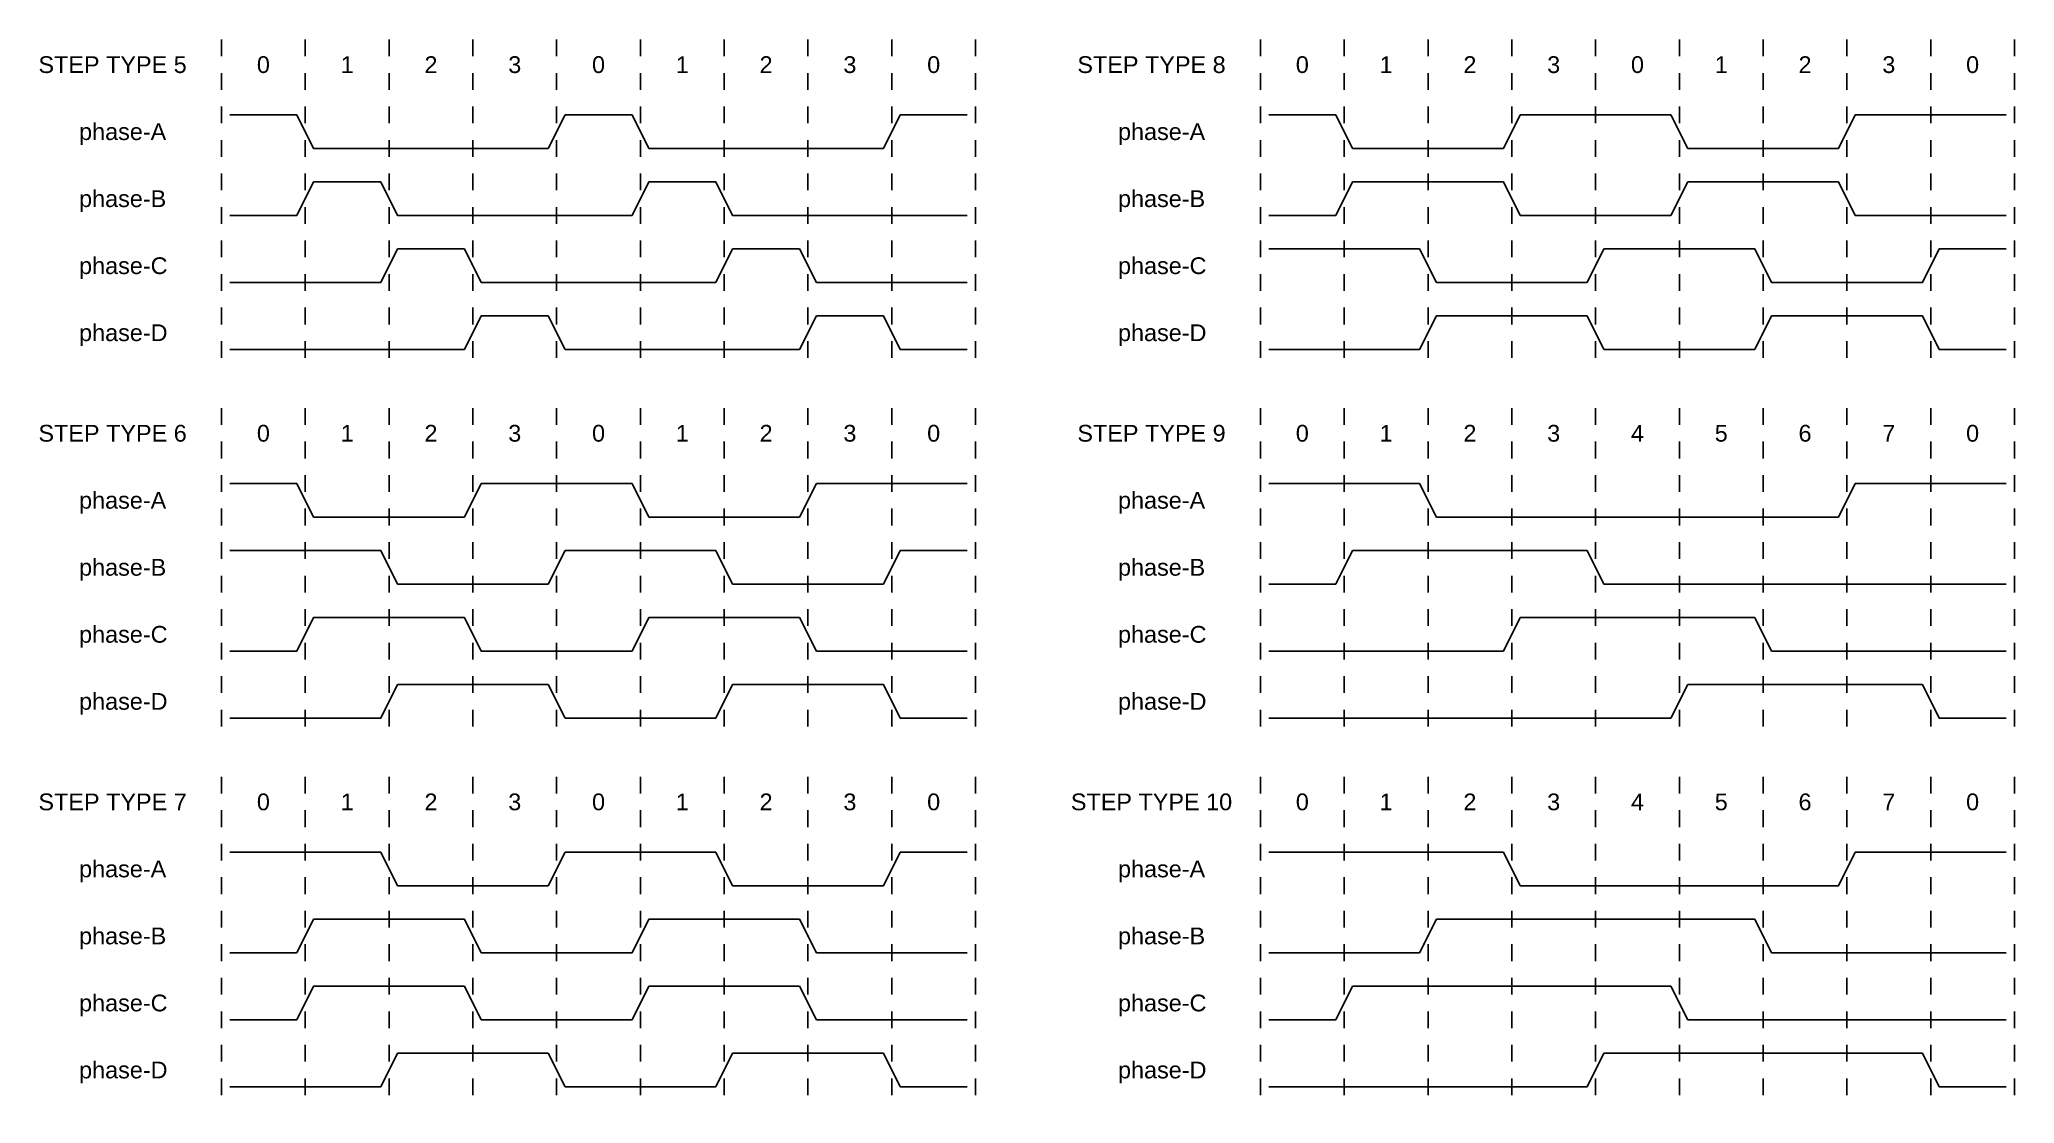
# Model space of a CAD drawing. Extents: x -42.9 to -31.1, y -10.4 to -4.
import ezdxf
from ezdxf.enums import TextEntityAlignment as Align

# ---------------------------------------------------------------- set-up
doc = ezdxf.new("R2010")
doc.units = 0
doc.linetypes.add('DASH', pattern=[0.1, 0.025, -0.025, -0.025, 0.025])
doc.layers.add('STANDARD', color=7, linetype='CONTINUOUS')
doc.styles.add('STYLE1', font='Arial.ttf')

msp = doc.modelspace()

# ---------------------------------------------------------------- linework, layer by layer
at = {"layer": 'STANDARD', "color": 7, "linetype": 'DASH'}
for p, q in [((-41.85, -4.05), (-41.85, -6)), ((-41.35, -4.05), (-41.35, -6)), ((-40.85, -4.05), (-40.85, -6)), ((-40.35, -4.05), (-40.35, -6)), ((-39.85, -4.05), (-39.85, -6)), ((-39.35, -4.05), (-39.35, -6)), ((-38.85, -4.05), (-38.85, -6)), ((-38.35, -4.05), (-38.35, -6)), ((-37.85, -4.05), (-37.85, -6)), ((-37.35, -4.05), (-37.35, -6)), ((-35.65, -4.05), (-35.65, -6)), ((-35.15, -4.05), (-35.15, -6)), ((-34.65, -4.05), (-34.65, -6)), ((-34.15, -4.05), (-34.15, -6)), ((-33.65, -4.05), (-33.65, -6)), ((-33.15, -4.05), (-33.15, -6)), ((-32.65, -4.05), (-32.65, -6)), ((-32.15, -4.05), (-32.15, -6)), ((-31.65, -4.05), (-31.65, -6)), ((-31.15, -4.05), (-31.15, -6)), ((-41.85, -6.25), (-41.85, -8.2)), ((-41.35, -6.25), (-41.35, -8.2)), ((-40.85, -6.25), (-40.85, -8.2)), ((-40.35, -6.25), (-40.35, -8.2)), ((-39.85, -6.25), (-39.85, -8.2)), ((-39.35, -6.25), (-39.35, -8.2)), ((-38.85, -6.25), (-38.85, -8.2)), ((-38.35, -6.25), (-38.35, -8.2)), ((-37.85, -6.25), (-37.85, -8.2)), ((-37.35, -6.25), (-37.35, -8.2)), ((-35.65, -6.25), (-35.65, -8.2)), ((-35.15, -6.25), (-35.15, -8.2)), ((-34.65, -6.25), (-34.65, -8.2)), ((-34.15, -6.25), (-34.15, -8.2)), ((-33.65, -6.25), (-33.65, -8.2)), ((-33.15, -6.25), (-33.15, -8.2)), ((-32.65, -6.25), (-32.65, -8.2)), ((-32.15, -6.25), (-32.15, -8.2)), ((-31.65, -6.25), (-31.65, -8.2)), ((-31.15, -6.25), (-31.15, -8.2)), ((-41.85, -8.45), (-41.85, -10.4)), ((-41.35, -8.45), (-41.35, -10.4)), ((-40.85, -8.45), (-40.85, -10.4)), ((-40.35, -8.45), (-40.35, -10.4)), ((-39.85, -8.45), (-39.85, -10.4)), ((-39.35, -8.45), (-39.35, -10.4)), ((-38.85, -8.45), (-38.85, -10.4)), ((-38.35, -8.45), (-38.35, -10.4)), ((-37.85, -8.45), (-37.85, -10.4)), ((-37.35, -8.45), (-37.35, -10.4)), ((-35.65, -8.45), (-35.65, -10.4)), ((-35.15, -8.45), (-35.15, -10.4)), ((-34.65, -8.45), (-34.65, -10.4)), ((-34.15, -8.45), (-34.15, -10.4)), ((-33.65, -8.45), (-33.65, -10.4)), ((-33.15, -8.45), (-33.15, -10.4)), ((-32.65, -8.45), (-32.65, -10.4)), ((-32.15, -8.45), (-32.15, -10.4)), ((-31.65, -8.45), (-31.65, -10.4)), ((-31.15, -8.45), (-31.15, -10.4))]:
    msp.add_line(p, q, dxfattribs=at)
at = {"layer": 'STANDARD', "color": 7}
for p, q in [((-41.8, -4.5), (-41.4, -4.5)), ((-41.4, -4.5), (-41.3, -4.7)), ((-39.9, -4.7), (-39.8, -4.5)), ((-39.8, -4.5), (-39.4, -4.5)), ((-39.4, -4.5), (-39.3, -4.7)), ((-37.9, -4.7), (-37.8, -4.5)), ((-37.8, -4.5), (-37.4, -4.5)), ((-35.2, -4.5), (-35.6, -4.5)), ((-35.1, -4.7), (-35.2, -4.5)), ((-34.2, -4.7), (-34.1, -4.5)), ((-34.1, -4.5), (-33.2, -4.5)), ((-33.2, -4.5), (-33.1, -4.7)), ((-32.2, -4.7), (-32.1, -4.5)), ((-32.1, -4.5), (-31.2, -4.5)), ((-41.3, -4.7), (-39.9, -4.7)), ((-39.3, -4.7), (-37.9, -4.7)), ((-35.1, -4.7), (-34.2, -4.7)), ((-33.1, -4.7), (-32.2, -4.7)), ((-41.4, -5.1), (-41.3, -4.9)), ((-41.3, -4.9), (-40.9, -4.9)), ((-40.9, -4.9), (-40.8, -5.1)), ((-39.4, -5.1), (-39.3, -4.9)), ((-39.3, -4.9), (-38.9, -4.9)), ((-38.9, -4.9), (-38.8, -5.1)), ((-35.1, -4.9), (-35.2, -5.1)), ((-35.1, -4.9), (-34.2, -4.9)), ((-34.2, -4.9), (-34.1, -5.1)), ((-33.2, -5.1), (-33.1, -4.9)), ((-33.1, -4.9), (-32.2, -4.9)), ((-32.2, -4.9), (-32.1, -5.1)), ((-41.8, -5.1), (-41.4, -5.1)), ((-40.8, -5.1), (-39.4, -5.1)), ((-38.8, -5.1), (-37.4, -5.1)), ((-35.2, -5.1), (-35.6, -5.1)), ((-34.1, -5.1), (-33.2, -5.1)), ((-32.1, -5.1), (-31.2, -5.1)), ((-40.9, -5.5), (-40.8, -5.3)), ((-40.8, -5.3), (-40.4, -5.3)), ((-40.4, -5.3), (-40.3, -5.5)), ((-38.9, -5.5), (-38.8, -5.3)), ((-38.8, -5.3), (-38.4, -5.3)), ((-38.4, -5.3), (-38.3, -5.5)), ((-35.6, -5.3), (-34.7, -5.3)), ((-34.7, -5.3), (-34.6, -5.5)), ((-33.7, -5.5), (-33.6, -5.3)), ((-33.6, -5.3), (-32.7, -5.3)), ((-32.7, -5.3), (-32.6, -5.5)), ((-31.7, -5.5), (-31.6, -5.3)), ((-31.6, -5.3), (-31.2, -5.3)), ((-41.8, -5.5), (-40.9, -5.5)), ((-40.3, -5.5), (-38.9, -5.5)), ((-38.3, -5.5), (-37.4, -5.5)), ((-34.6, -5.5), (-33.7, -5.5)), ((-32.6, -5.5), (-31.7, -5.5)), ((-40.4, -5.9), (-40.3, -5.7)), ((-40.3, -5.7), (-39.9, -5.7)), ((-39.9, -5.7), (-39.8, -5.9)), ((-38.4, -5.9), (-38.3, -5.7)), ((-38.3, -5.7), (-37.9, -5.7)), ((-37.9, -5.7), (-37.8, -5.9)), ((-34.7, -5.9), (-34.6, -5.7)), ((-34.6, -5.7), (-33.7, -5.7)), ((-33.7, -5.7), (-33.6, -5.9)), ((-32.7, -5.9), (-32.6, -5.7)), ((-32.6, -5.7), (-31.7, -5.7)), ((-31.7, -5.7), (-31.6, -5.9)), ((-41.8, -5.9), (-40.4, -5.9)), ((-39.8, -5.9), (-38.4, -5.9)), ((-37.8, -5.9), (-37.4, -5.9)), ((-35.6, -5.9), (-34.7, -5.9)), ((-33.6, -5.9), (-32.7, -5.9)), ((-31.6, -5.9), (-31.2, -5.9)), ((-41.8, -6.7), (-41.4, -6.7)), ((-41.4, -6.7), (-41.3, -6.9)), ((-40.4, -6.9), (-40.3, -6.7)), ((-40.3, -6.7), (-39.4, -6.7)), ((-39.4, -6.7), (-39.3, -6.9)), ((-38.4, -6.9), (-38.3, -6.7)), ((-38.3, -6.7), (-37.4, -6.7)), ((-35.6, -6.7), (-34.7, -6.7)), ((-34.7, -6.7), (-34.6, -6.9)), ((-32.2, -6.9), (-32.1, -6.7)), ((-32.1, -6.7), (-31.2, -6.7)), ((-41.3, -6.9), (-40.4, -6.9)), ((-39.3, -6.9), (-38.4, -6.9)), ((-34.6, -6.9), (-32.2, -6.9)), ((-41.8, -7.1), (-40.9, -7.1)), ((-40.9, -7.1), (-40.8, -7.3)), ((-39.9, -7.3), (-39.8, -7.1)), ((-39.8, -7.1), (-38.9, -7.1)), ((-38.9, -7.1), (-38.8, -7.3)), ((-37.9, -7.3), (-37.8, -7.1)), ((-37.8, -7.1), (-37.4, -7.1)), ((-35.2, -7.3), (-35.1, -7.1)), ((-35.1, -7.1), (-33.7, -7.1)), ((-33.7, -7.1), (-33.6, -7.3)), ((-40.8, -7.3), (-39.9, -7.3)), ((-38.8, -7.3), (-37.9, -7.3)), ((-35.6, -7.3), (-35.2, -7.3)), ((-33.6, -7.3), (-31.2, -7.3)), ((-41.3, -7.5), (-41.4, -7.7)), ((-41.3, -7.5), (-40.4, -7.5)), ((-40.4, -7.5), (-40.3, -7.7)), ((-39.4, -7.7), (-39.3, -7.5)), ((-39.3, -7.5), (-38.4, -7.5)), ((-38.4, -7.5), (-38.3, -7.7)), ((-34.2, -7.7), (-34.1, -7.5)), ((-34.1, -7.5), (-32.7, -7.5)), ((-32.7, -7.5), (-32.6, -7.7)), ((-41.4, -7.7), (-41.8, -7.7)), ((-40.3, -7.7), (-39.4, -7.7)), ((-38.3, -7.7), (-37.4, -7.7)), ((-35.6, -7.7), (-34.2, -7.7)), ((-32.6, -7.7), (-31.2, -7.7)), ((-40.8, -7.9), (-40.9, -8.1)), ((-40.8, -7.9), (-39.9, -7.9)), ((-39.9, -7.9), (-39.8, -8.1)), ((-38.9, -8.1), (-38.8, -7.9)), ((-38.8, -7.9), (-37.9, -7.9)), ((-37.9, -7.9), (-37.8, -8.1)), ((-33.2, -8.1), (-33.1, -7.9)), ((-33.1, -7.9), (-31.7, -7.9)), ((-31.7, -7.9), (-31.6, -8.1)), ((-40.9, -8.1), (-41.8, -8.1)), ((-39.8, -8.1), (-38.9, -8.1)), ((-37.8, -8.1), (-37.4, -8.1)), ((-35.6, -8.1), (-33.2, -8.1)), ((-31.6, -8.1), (-31.2, -8.1)), ((-41.8, -8.9), (-40.9, -8.9)), ((-40.9, -8.9), (-40.8, -9.1)), ((-39.9, -9.1), (-39.8, -8.9)), ((-39.8, -8.9), (-38.9, -8.9)), ((-38.9, -8.9), (-38.8, -9.1)), ((-37.9, -9.1), (-37.8, -8.9)), ((-37.8, -8.9), (-37.4, -8.9)), ((-35.6, -8.9), (-34.2, -8.9)), ((-34.2, -8.9), (-34.1, -9.1)), ((-32.2, -9.1), (-32.1, -8.9)), ((-32.1, -8.9), (-31.2, -8.9)), ((-40.8, -9.1), (-39.9, -9.1)), ((-38.8, -9.1), (-37.9, -9.1)), ((-34.1, -9.1), (-32.2, -9.1)), ((-41.3, -9.3), (-41.4, -9.5)), ((-41.3, -9.3), (-40.4, -9.3)), ((-40.4, -9.3), (-40.3, -9.5)), ((-39.4, -9.5), (-39.3, -9.3)), ((-39.3, -9.3), (-38.4, -9.3)), ((-38.4, -9.3), (-38.3, -9.5)), ((-34.7, -9.5), (-34.6, -9.3)), ((-34.6, -9.3), (-32.7, -9.3)), ((-32.7, -9.3), (-32.6, -9.5)), ((-41.4, -9.5), (-41.8, -9.5)), ((-40.3, -9.5), (-39.4, -9.5)), ((-38.3, -9.5), (-37.4, -9.5)), ((-35.6, -9.5), (-34.7, -9.5)), ((-32.6, -9.5), (-31.2, -9.5)), ((-41.3, -9.7), (-41.4, -9.9)), ((-41.3, -9.7), (-40.4, -9.7)), ((-40.4, -9.7), (-40.3, -9.9)), ((-39.4, -9.9), (-39.3, -9.7)), ((-39.3, -9.7), (-38.4, -9.7)), ((-38.4, -9.7), (-38.3, -9.9)), ((-35.2, -9.9), (-35.1, -9.7)), ((-35.1, -9.7), (-33.2, -9.7)), ((-33.2, -9.7), (-33.1, -9.9)), ((-41.4, -9.9), (-41.8, -9.9)), ((-40.3, -9.9), (-39.4, -9.9)), ((-38.3, -9.9), (-37.4, -9.9)), ((-35.6, -9.9), (-35.2, -9.9)), ((-33.1, -9.9), (-31.2, -9.9)), ((-40.8, -10.1), (-40.9, -10.3)), ((-40.8, -10.1), (-39.9, -10.1)), ((-39.9, -10.1), (-39.8, -10.3)), ((-38.9, -10.3), (-38.8, -10.1)), ((-38.8, -10.1), (-37.9, -10.1)), ((-37.9, -10.1), (-37.8, -10.3)), ((-33.7, -10.3), (-33.6, -10.1)), ((-33.6, -10.1), (-31.7, -10.1)), ((-31.7, -10.1), (-31.6, -10.3)), ((-40.9, -10.3), (-41.8, -10.3)), ((-39.8, -10.3), (-38.9, -10.3)), ((-37.8, -10.3), (-37.4, -10.3)), ((-35.6, -10.3), (-33.7, -10.3)), ((-31.6, -10.3), (-31.2, -10.3))]:
    msp.add_line(p, q, dxfattribs=at)

# ---------------------------------------------------------------- texts
at = {"layer": 'STANDARD', "color": 7, "style": 'STYLE1'}
for s, p in [('STEP TYPE 5', (-42.5, -4.2)), ('0', (-41.6, -4.2)), ('1', (-41.1, -4.2)), ('2', (-40.6, -4.2)), ('3', (-40.1, -4.2)), ('0', (-39.6, -4.2)), ('1', (-39.1, -4.2)), ('2', (-38.6, -4.2)), ('3', (-38.1, -4.2)), ('0', (-37.6, -4.2)), ('STEP TYPE 8', (-36.3, -4.2)), ('0', (-35.4, -4.2)), ('1', (-34.9, -4.2)), ('2', (-34.4, -4.2)), ('3', (-33.9, -4.2)), ('0', (-33.4, -4.2)), ('1', (-32.9, -4.2)), ('2', (-32.4, -4.2)), ('3', (-31.9, -4.2)), ('0', (-31.4, -4.2)), ('STEP TYPE 6', (-42.5, -6.4)), ('0', (-41.6, -6.4)), ('1', (-41.1, -6.4)), ('2', (-40.6, -6.4)), ('3', (-40.1, -6.4)), ('0', (-39.6, -6.4)), ('1', (-39.1, -6.4)), ('2', (-38.6, -6.4)), ('3', (-38.1, -6.4)), ('0', (-37.6, -6.4)), ('STEP TYPE 9', (-36.3, -6.4)), ('0', (-35.4, -6.4)), ('1', (-34.9, -6.4)), ('2', (-34.4, -6.4)), ('3', (-33.9, -6.4)), ('4', (-33.4, -6.4)), ('5', (-32.9, -6.4)), ('6', (-32.4, -6.4)), ('7', (-31.9, -6.4)), ('0', (-31.4, -6.4)), ('STEP TYPE 7', (-42.5, -8.6)), ('0', (-41.6, -8.6)), ('1', (-41.1, -8.6)), ('2', (-40.6, -8.6)), ('3', (-40.1, -8.6)), ('0', (-39.6, -8.6)), ('1', (-39.1, -8.6)), ('2', (-38.6, -8.6)), ('3', (-38.1, -8.6)), ('0', (-37.6, -8.6)), ('STEP TYPE 10', (-36.3, -8.6)), ('0', (-35.4, -8.6)), ('1', (-34.9, -8.6)), ('2', (-34.4, -8.6)), ('3', (-33.9, -8.6)), ('4', (-33.4, -8.6)), ('5', (-32.9, -8.6)), ('6', (-32.4, -8.6)), ('7', (-31.9, -8.6)), ('0', (-31.4, -8.6))]:
    msp.add_text(s, height=0.1, dxfattribs=at).set_placement(p, align=Align.MIDDLE_CENTER)
for s, p in [('phase-A', (-42.7, -4.6)), ('phase-A', (-36.5, -4.6)), ('phase-B', (-42.7, -5)), ('phase-B', (-36.5, -5)), ('phase-C', (-42.7, -5.4)), ('phase-C', (-36.5, -5.4)), ('phase-D', (-42.7, -5.8)), ('phase-D', (-36.5, -5.8)), ('phase-A', (-42.7, -6.8)), ('phase-A', (-36.5, -6.8)), ('phase-B', (-42.7, -7.2)), ('phase-B', (-36.5, -7.2)), ('phase-C', (-42.7, -7.6)), ('phase-C', (-36.5, -7.6)), ('phase-D', (-42.7, -8)), ('phase-D', (-36.5, -8)), ('phase-A', (-42.7, -9)), ('phase-A', (-36.5, -9)), ('phase-B', (-42.7, -9.4)), ('phase-B', (-36.5, -9.4)), ('phase-C', (-42.7, -9.8)), ('phase-C', (-36.5, -9.8)), ('phase-D', (-42.7, -10.2)), ('phase-D', (-36.5, -10.2))]:
    msp.add_text(s, height=0.1, dxfattribs=at).set_placement(p, align=Align.MIDDLE_LEFT)

doc.saveas('drawing.dxf')
